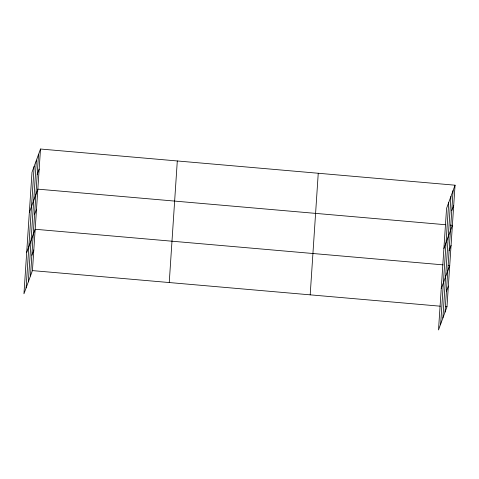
<?xml version="1.0" encoding="UTF-8"?>
<svg xmlns="http://www.w3.org/2000/svg" width="479" height="479" viewBox="0 0 479 479"><rect width="100%" height="100%" fill="white"/><g stroke="black" fill="none" stroke-linecap="round" stroke-linejoin="round"><path stroke-width="0.72" d="M26.106 287.915L34.165 166.333M28.327 281.844L36.386 160.261M30.482 275.958L38.542 154.37M40.499 149.023L32.009 172.218L23.95 293.807L32.44 270.605L40.499 149.023L455.05 185.193L446.991 306.782L438.501 329.977L446.56 208.395L455.05 185.193M169.243 282.544L177.302 160.956M310.188 294.842L318.248 173.26M440.656 324.091L448.715 202.503M442.877 318.02L450.937 196.438M445.033 312.128L453.092 190.546M37.212 174.434L39.17 169.081M29.351 212.341L37.841 189.145L445.733 224.741M34.554 214.556L36.512 209.203M26.692 252.463L35.183 229.267L443.075 264.863M31.854 255.289L33.811 249.936M451.763 210.61L453.721 205.257M443.901 248.517L452.392 225.322L450.17 225.124M449.104 250.733L451.062 245.38M441.243 288.639L449.733 265.444L448.254 265.312M446.404 291.46L448.362 286.113M32.44 270.605L440.333 306.201M445.512 306.65L446.991 306.782"/></g></svg>
